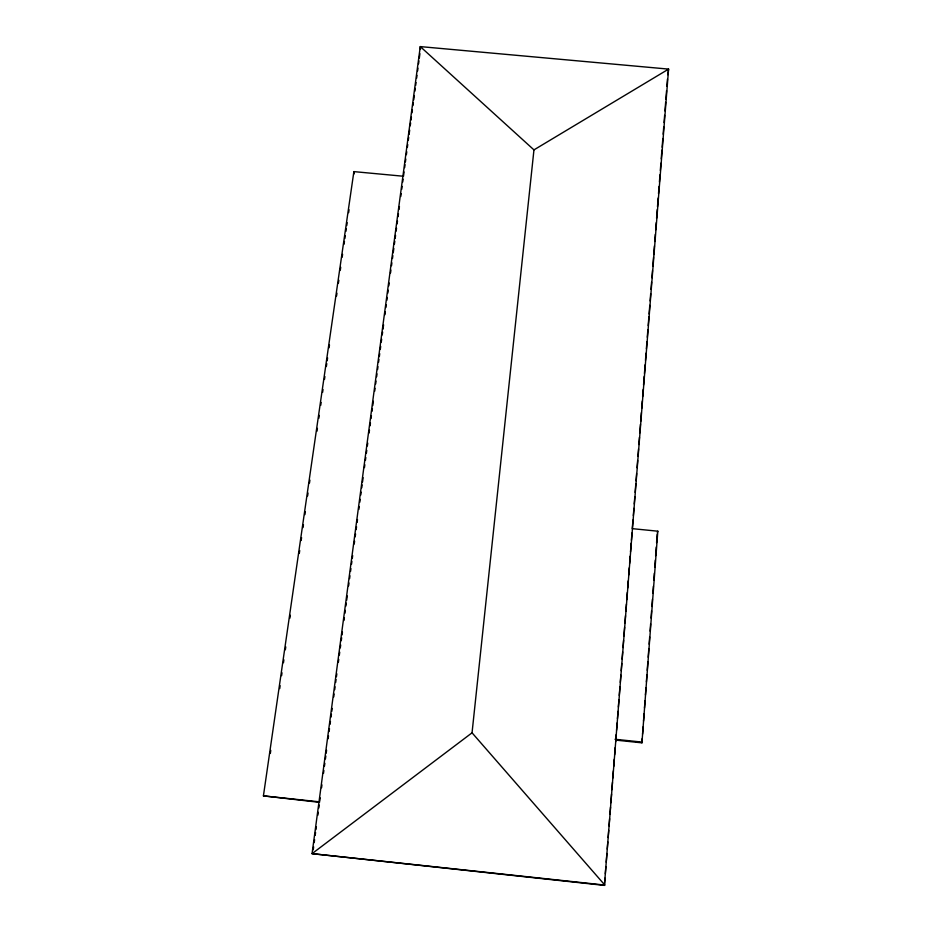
<?xml version="1.0" encoding="UTF-8"?>
<svg xmlns="http://www.w3.org/2000/svg" width="932" height="932" viewBox="0 0 932 932"><rect width="100%" height="100%" fill="white"/><g stroke="black" fill="none" stroke-linecap="round" stroke-linejoin="round"><path stroke-width="1.4" d="M616.064 740.148L641.938 742.839L642.253 738.494M642.567 734.136L643.103 726.89M643.523 721.088L644.059 713.83M644.478 708.029L645.014 700.782M645.433 694.981L645.969 687.723M646.389 681.921L646.913 674.663M647.239 670.318L647.868 661.615M648.194 657.258L648.823 648.556M649.15 644.21L649.674 636.952M650.105 631.15L650.629 623.904M651.049 618.102L651.584 610.844M651.899 606.487L652.435 599.241M652.854 593.439L653.39 586.181M653.81 580.38L654.346 573.133M654.765 567.332L655.289 560.074M655.615 555.728L656.245 547.014M656.571 542.669L657.2 533.966M641.938 742.839L657.817 531.193L632.246 528.642L632.991 519.951M604.414 885.4L668.582 69.108L420.285 46.6L312.057 853.665L604.414 885.4L604.984 878.154M605.322 873.797L605.882 866.55M606.231 862.193L606.907 853.491M607.245 849.145L607.815 841.899M608.153 837.542L608.724 830.296M609.062 825.938L609.633 818.692M609.971 814.335L610.542 807.089M610.879 802.743L611.555 794.041M611.893 789.684L612.464 782.437M612.802 778.08L613.373 770.834M613.71 766.488L614.281 759.231M614.619 754.885L615.19 747.627M615.644 741.825L616.203 734.579M616.553 730.234L617.112 722.976M617.45 718.63L618.021 711.372M618.359 707.027L618.93 699.769M619.267 695.423L619.955 686.721M620.293 682.375L620.852 675.118M621.201 670.772L621.761 663.514M622.098 659.169L622.669 651.922M623.007 647.565L623.578 640.319M623.916 635.962L624.603 627.259M624.941 622.914L625.512 615.656M625.85 611.31L626.409 604.064M626.758 599.707L627.318 592.461M627.655 588.104L628.226 580.857M628.681 575.056L629.251 567.809M629.589 563.452L630.16 556.206M630.498 551.849L631.174 543.146M631.407 540.245L631.966 532.999M633.329 515.594L633.9 508.348M634.238 503.991L634.808 496.744M635.146 492.399L635.822 483.696M636.055 480.796L636.614 473.538M637.069 467.736L637.639 460.49M637.977 456.144L638.548 448.886M638.886 444.541L639.457 437.283M639.795 432.937L640.47 424.235M640.703 421.334L641.379 412.631M641.729 408.286L642.288 401.028M642.626 396.683L643.197 389.425M643.534 385.079L644.222 376.377M644.443 373.476L645.13 364.773M645.468 360.428L646.027 353.17M646.377 348.824L646.936 341.578M647.286 337.221L647.845 329.975M648.183 325.618L648.87 316.915M649.091 314.014L649.779 305.312M650.117 300.966L650.687 293.72M651.025 289.363L651.584 282.116M651.934 277.759L652.493 270.513M652.831 266.156L653.518 257.465M653.74 254.564L654.427 245.862M654.765 241.505L655.336 234.258M655.674 229.901L656.245 222.655M656.582 218.309L657.258 209.607M657.491 206.706L658.167 198.003M658.505 193.646L659.075 186.4M659.413 182.055L659.984 174.797M660.322 170.451L660.893 163.193M661.231 158.848L661.906 150.145M662.139 147.244L662.815 138.542M663.153 134.196L663.724 126.938M664.062 122.593L664.633 115.335M664.97 110.99L665.646 102.287M665.879 99.386L666.555 90.684M666.904 86.338L667.463 79.08M667.801 74.735L668.582 69.108L533.954 149.889L472.046 732.808L312.057 853.665L604.833 885.074L472.046 732.808M313.257 849.774L313.641 846.885M314.224 842.563L314.608 839.674M315.191 835.352L315.575 832.462M315.96 829.585L316.344 826.696M317.894 815.162L318.278 812.273M318.861 807.951L319.245 805.062M319.827 800.739L320.212 797.85M321.563 787.761L321.948 784.872M323.497 773.339L323.882 770.449M324.464 766.127L324.849 763.238M325.431 758.916L325.816 756.027M326.2 753.149L326.584 750.26M328.134 738.727L328.518 735.837M329.101 731.515L329.485 728.626M330.068 724.304L330.452 721.426M331.035 717.092L331.419 714.215M331.804 711.326L332.188 708.437M333.738 696.903L334.122 694.014M334.704 689.692L335.089 686.814M335.671 682.48L336.056 679.603M336.44 676.714L336.825 673.824M338.374 662.291L338.759 659.413M339.341 655.079L339.726 652.202M340.308 647.868L340.693 644.991M341.275 640.657L341.66 637.779M342.044 634.89L342.428 632.013M343.978 620.467L344.362 617.59M344.945 613.256L345.329 610.378M345.912 606.045L346.296 603.167M346.681 600.278L347.263 595.956M348.615 585.855L348.999 582.978M349.582 578.644L349.966 575.766M350.548 571.433L350.933 568.555M351.515 564.221L351.9 561.344M352.284 558.454L352.669 555.577M354.218 544.032L354.603 541.154M355.185 536.82L355.57 533.943M356.152 529.609L356.537 526.731M357.119 522.398L357.504 519.52M358.855 509.42L359.239 506.542M359.822 502.208L360.206 499.331M360.789 494.997L361.173 492.119M361.756 487.786L362.14 484.908M362.525 482.019L363.107 477.697M364.459 467.596L364.843 464.719M365.426 460.385L365.81 457.507M366.392 453.185L366.777 450.296M367.348 445.974L367.744 443.084M369.095 432.984L369.48 430.106M370.062 425.784L370.447 422.895M371.029 418.573L371.414 415.684M371.996 411.362L372.381 408.472M372.765 405.583L373.348 401.261M374.699 391.172L375.083 388.283M375.666 383.961L376.05 381.072M376.633 376.749L377.017 373.86M377.588 369.538L377.984 366.649M378.555 362.327L378.951 359.437M379.336 356.56L379.72 353.671M380.303 349.349L380.687 346.459M381.27 342.137L381.654 339.248M382.237 334.926L382.621 332.037M383.005 329.159L383.588 324.825M384.939 314.736L385.324 311.847M385.906 307.525L386.291 304.636M386.873 300.314L387.258 297.425M387.828 293.102L388.225 290.213M388.795 285.891L389.192 283.002M390.543 272.913L390.927 270.024M391.51 265.702L391.894 262.812M392.477 258.49L392.861 255.601M393.246 252.723L393.828 248.39M394.399 244.067L394.795 241.178M395.18 238.301L395.564 235.412M396.147 231.089L396.531 228.2M397.114 223.878L397.498 220.989M398.069 216.667L398.465 213.778M399.036 209.455L399.432 206.566M400.783 196.477L401.168 193.588M401.75 189.266L402.135 186.377M402.717 182.055L403.102 179.165M403.486 176.288L404.069 171.954M404.639 167.632L405.036 164.743M405.42 161.865L405.804 158.976M406.387 154.654L406.771 151.765M407.354 147.442L407.738 144.553M408.309 140.231L408.705 137.342M409.09 134.464L409.672 130.142M410.243 125.808L410.628 122.931M411.024 120.042L411.408 117.152M411.991 112.83L412.375 109.941M412.946 105.619L413.342 102.73M413.726 99.852L414.309 95.53M414.88 91.196L415.276 88.319M415.66 85.429L416.045 82.54M416.627 78.218L417.012 75.329M417.594 71.007L417.979 68.129M418.55 63.795L418.946 60.918M419.33 58.029L419.913 53.707M318.849 802.266L263.418 795.881L353.88 171.616L402.519 176.16M270.362 753.312L270.769 750.435M279.728 688.597L280.136 685.731M281.592 675.665L282.012 672.788M283.468 662.722L283.887 659.844M285.343 649.779L285.763 646.901M289.922 618.137L290.341 615.271M299.288 553.433L299.708 550.556M301.164 540.49L301.584 537.624M303.04 527.559L303.448 524.681M304.915 514.615L305.323 511.738M307.618 495.917L308.038 493.04M309.494 482.974L309.902 480.097M316.985 431.213L317.404 428.336M318.861 418.27L319.268 415.392M320.736 405.327L321.144 402.449M322.6 392.384L323.02 389.518M324.476 379.452L324.895 376.575M326.351 366.509L326.771 363.631M327.179 360.754L327.598 357.876M329.054 347.811L329.474 344.933M336.545 296.05L336.965 293.172M338.421 283.107L338.84 280.229M340.297 270.163L340.716 267.286M342.172 257.22L342.592 254.343M344.048 244.277L344.456 241.4M344.875 238.534L345.294 235.656M345.923 231.334L346.331 228.468M346.751 225.591L347.17 222.713M348.626 212.647L349.046 209.77M657.305 532.51L657.817 531.193M615.027 739.262L642.416 742.128M263.418 795.881L319.769 801.87M533.954 149.889L420.285 46.6L420.483 49.373M353.88 171.616L354.242 173.818"/></g></svg>
